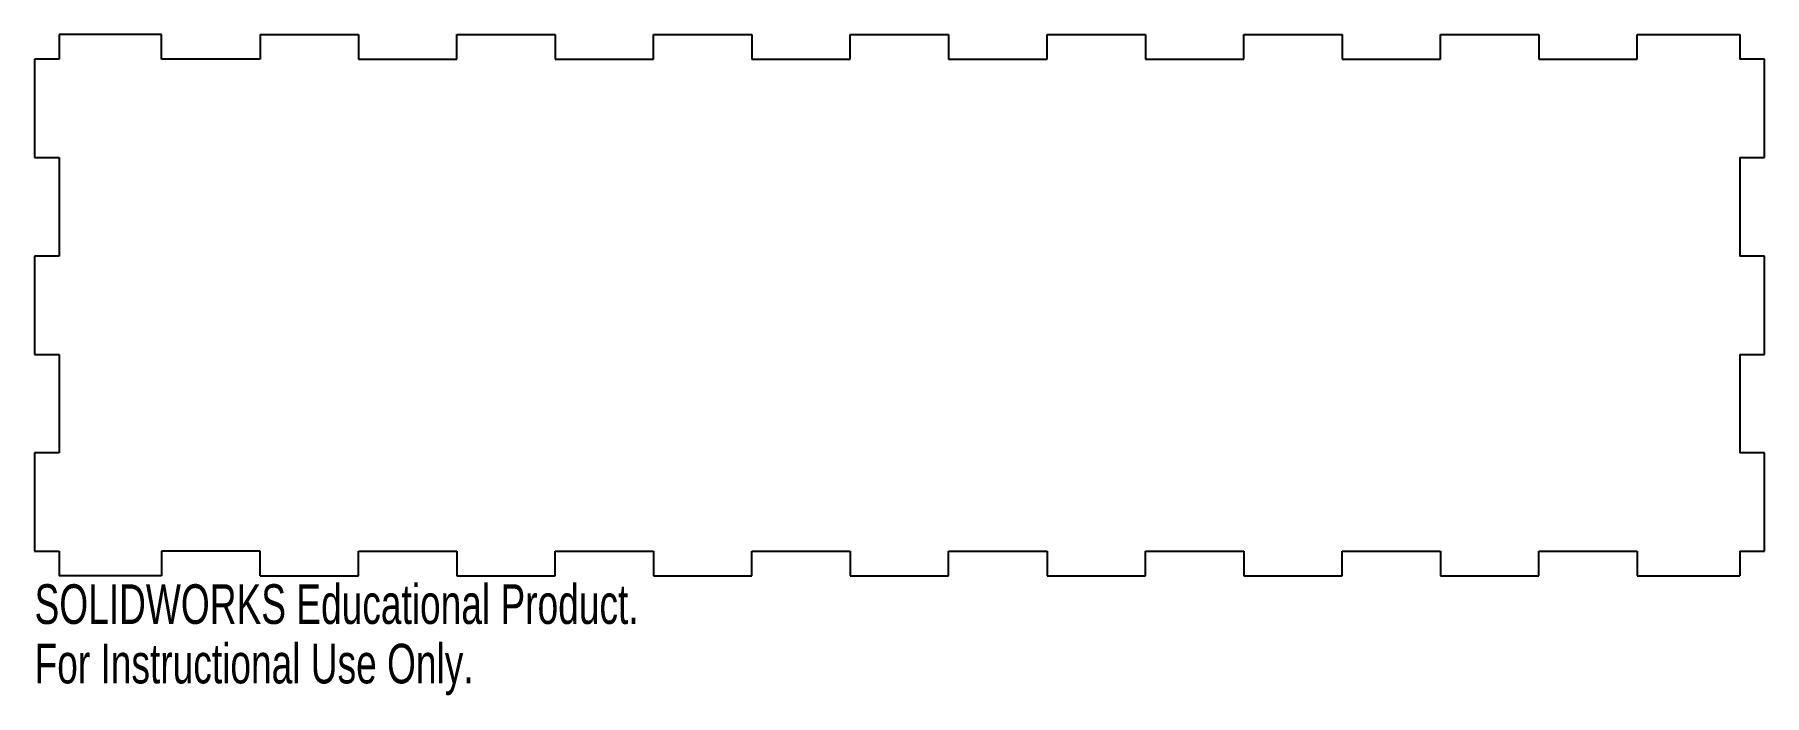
# Model space of a CAD drawing. Header units: millimetres. Extents: x -382 to -171, y 55 to 136.
import ezdxf

# ---------------------------------------------------------------- set-up
doc = ezdxf.new("R2010")
doc.units = ezdxf.units.MM
doc.styles.add('SLDTEXTSTYLE0', font='TXT', dxfattribs={"width": 0.7})

msp = doc.modelspace()

# ---------------------------------------------------------------- linework, layer by layer
at = {"color": 7, "linetype": 'Continuous', "lineweight": 25}
for p, q in [((-366.45, 135.74), (-378.95, 135.74)), ((-378.95, 135.74), (-378.95, 132.74)), ((-366.45, 132.74), (-366.45, 135.74)), ((-354.45, 135.74), (-342.45, 135.74)), ((-354.45, 135.74), (-354.45, 132.74)), ((-342.45, 135.74), (-342.45, 132.74)), ((-330.45, 135.74), (-318.45, 135.74)), ((-330.45, 132.74), (-330.45, 135.74)), ((-318.45, 135.74), (-318.45, 132.74)), ((-306.45, 135.74), (-294.45, 135.74)), ((-306.45, 132.74), (-306.45, 135.74)), ((-294.45, 135.74), (-294.45, 132.74)), ((-282.45, 135.74), (-270.45, 135.74)), ((-282.45, 132.74), (-282.45, 135.74)), ((-270.45, 135.74), (-270.45, 132.74)), ((-258.45, 135.74), (-246.45, 135.74)), ((-258.45, 132.74), (-258.45, 135.74)), ((-246.45, 135.74), (-246.45, 132.74)), ((-234.45, 135.74), (-222.45, 135.74)), ((-234.45, 132.74), (-234.45, 135.74)), ((-222.45, 135.74), (-222.45, 132.74)), ((-210.45, 135.74), (-198.45, 135.74)), ((-210.45, 132.74), (-210.45, 135.74)), ((-198.45, 135.74), (-198.45, 132.74)), ((-186.45, 135.74), (-173.95, 135.74)), ((-186.45, 132.74), (-186.45, 135.74)), ((-173.95, 135.74), (-173.95, 132.74)), ((-378.95, 132.74), (-381.95, 132.74)), ((-381.95, 132.74), (-381.95, 120.74)), ((-354.45, 132.74), (-366.45, 132.74)), ((-342.45, 132.74), (-330.45, 132.74)), ((-318.45, 132.74), (-306.45, 132.74)), ((-294.45, 132.74), (-282.45, 132.74)), ((-270.45, 132.74), (-258.45, 132.74)), ((-246.45, 132.74), (-234.45, 132.74)), ((-222.45, 132.74), (-210.45, 132.74)), ((-198.45, 132.74), (-186.45, 132.74)), ((-170.95, 132.74), (-173.95, 132.74)), ((-170.95, 120.74), (-170.95, 132.74)), ((-381.95, 120.74), (-378.95, 120.74)), ((-378.95, 120.74), (-378.95, 108.74)), ((-173.95, 120.74), (-173.95, 108.74)), ((-173.95, 120.74), (-170.95, 120.74)), ((-378.95, 108.74), (-381.95, 108.74)), ((-381.95, 108.74), (-381.95, 96.74)), ((-170.95, 108.74), (-173.95, 108.74)), ((-170.95, 96.74), (-170.95, 108.74)), ((-381.95, 96.74), (-378.95, 96.74)), ((-378.95, 96.74), (-378.95, 84.74)), ((-173.95, 96.74), (-173.95, 84.74)), ((-173.95, 96.74), (-170.95, 96.74)), ((-378.95, 84.74), (-381.95, 84.74)), ((-381.95, 84.74), (-381.95, 72.74)), ((-170.95, 84.74), (-173.95, 84.74)), ((-170.95, 72.74), (-170.95, 84.74)), ((-381.95, 72.74), (-378.95, 72.74)), ((-378.95, 72.74), (-378.95, 69.74)), ((-366.45, 72.74), (-366.45, 69.74)), ((-354.45, 72.74), (-366.45, 72.74)), ((-354.45, 69.74), (-354.45, 72.74)), ((-342.45, 69.74), (-342.45, 72.74)), ((-342.45, 72.74), (-330.45, 72.74)), ((-330.45, 72.74), (-330.45, 69.74)), ((-318.45, 69.74), (-318.45, 72.74)), ((-318.45, 72.74), (-306.45, 72.74)), ((-306.45, 72.74), (-306.45, 69.74)), ((-294.45, 69.74), (-294.45, 72.74)), ((-294.45, 72.74), (-282.45, 72.74)), ((-282.45, 72.74), (-282.45, 69.74)), ((-270.45, 69.74), (-270.45, 72.74)), ((-270.45, 72.74), (-258.45, 72.74)), ((-258.45, 72.74), (-258.45, 69.74)), ((-246.45, 69.74), (-246.45, 72.74)), ((-246.45, 72.74), (-234.45, 72.74)), ((-234.45, 72.74), (-234.45, 69.74)), ((-222.45, 69.74), (-222.45, 72.74)), ((-222.45, 72.74), (-210.45, 72.74)), ((-210.45, 72.74), (-210.45, 69.74)), ((-198.45, 69.74), (-198.45, 72.74)), ((-198.45, 72.74), (-186.45, 72.74)), ((-186.45, 72.74), (-186.45, 69.74)), ((-173.95, 72.74), (-173.95, 69.74)), ((-173.95, 72.74), (-170.95, 72.74)), ((-366.45, 69.74), (-378.95, 69.74)), ((-354.45, 69.74), (-342.45, 69.74)), ((-330.45, 69.74), (-318.45, 69.74)), ((-306.45, 69.74), (-294.45, 69.74)), ((-282.45, 69.74), (-270.45, 69.74)), ((-258.45, 69.74), (-246.45, 69.74)), ((-234.45, 69.74), (-222.45, 69.74)), ((-210.45, 69.74), (-198.45, 69.74)), ((-186.45, 69.74), (-173.95, 69.74))]:
    msp.add_line(p, q, dxfattribs=at)

# ---------------------------------------------------------------- texts
at = {"color": 7, "linetype": 'Continuous', "char_height": 4.8336, "attachment_point": 1, "style": 'SLDTEXTSTYLE0'}
for s, insert in [('SOLIDWORKS Educational Product.', (-381.95, 68.72)), ('For Instructional Use Only.', (-381.95, 61.47))]:
    msp.add_mtext(s, dxfattribs=dict(at, insert=insert))

doc.saveas('drawing.dxf')
